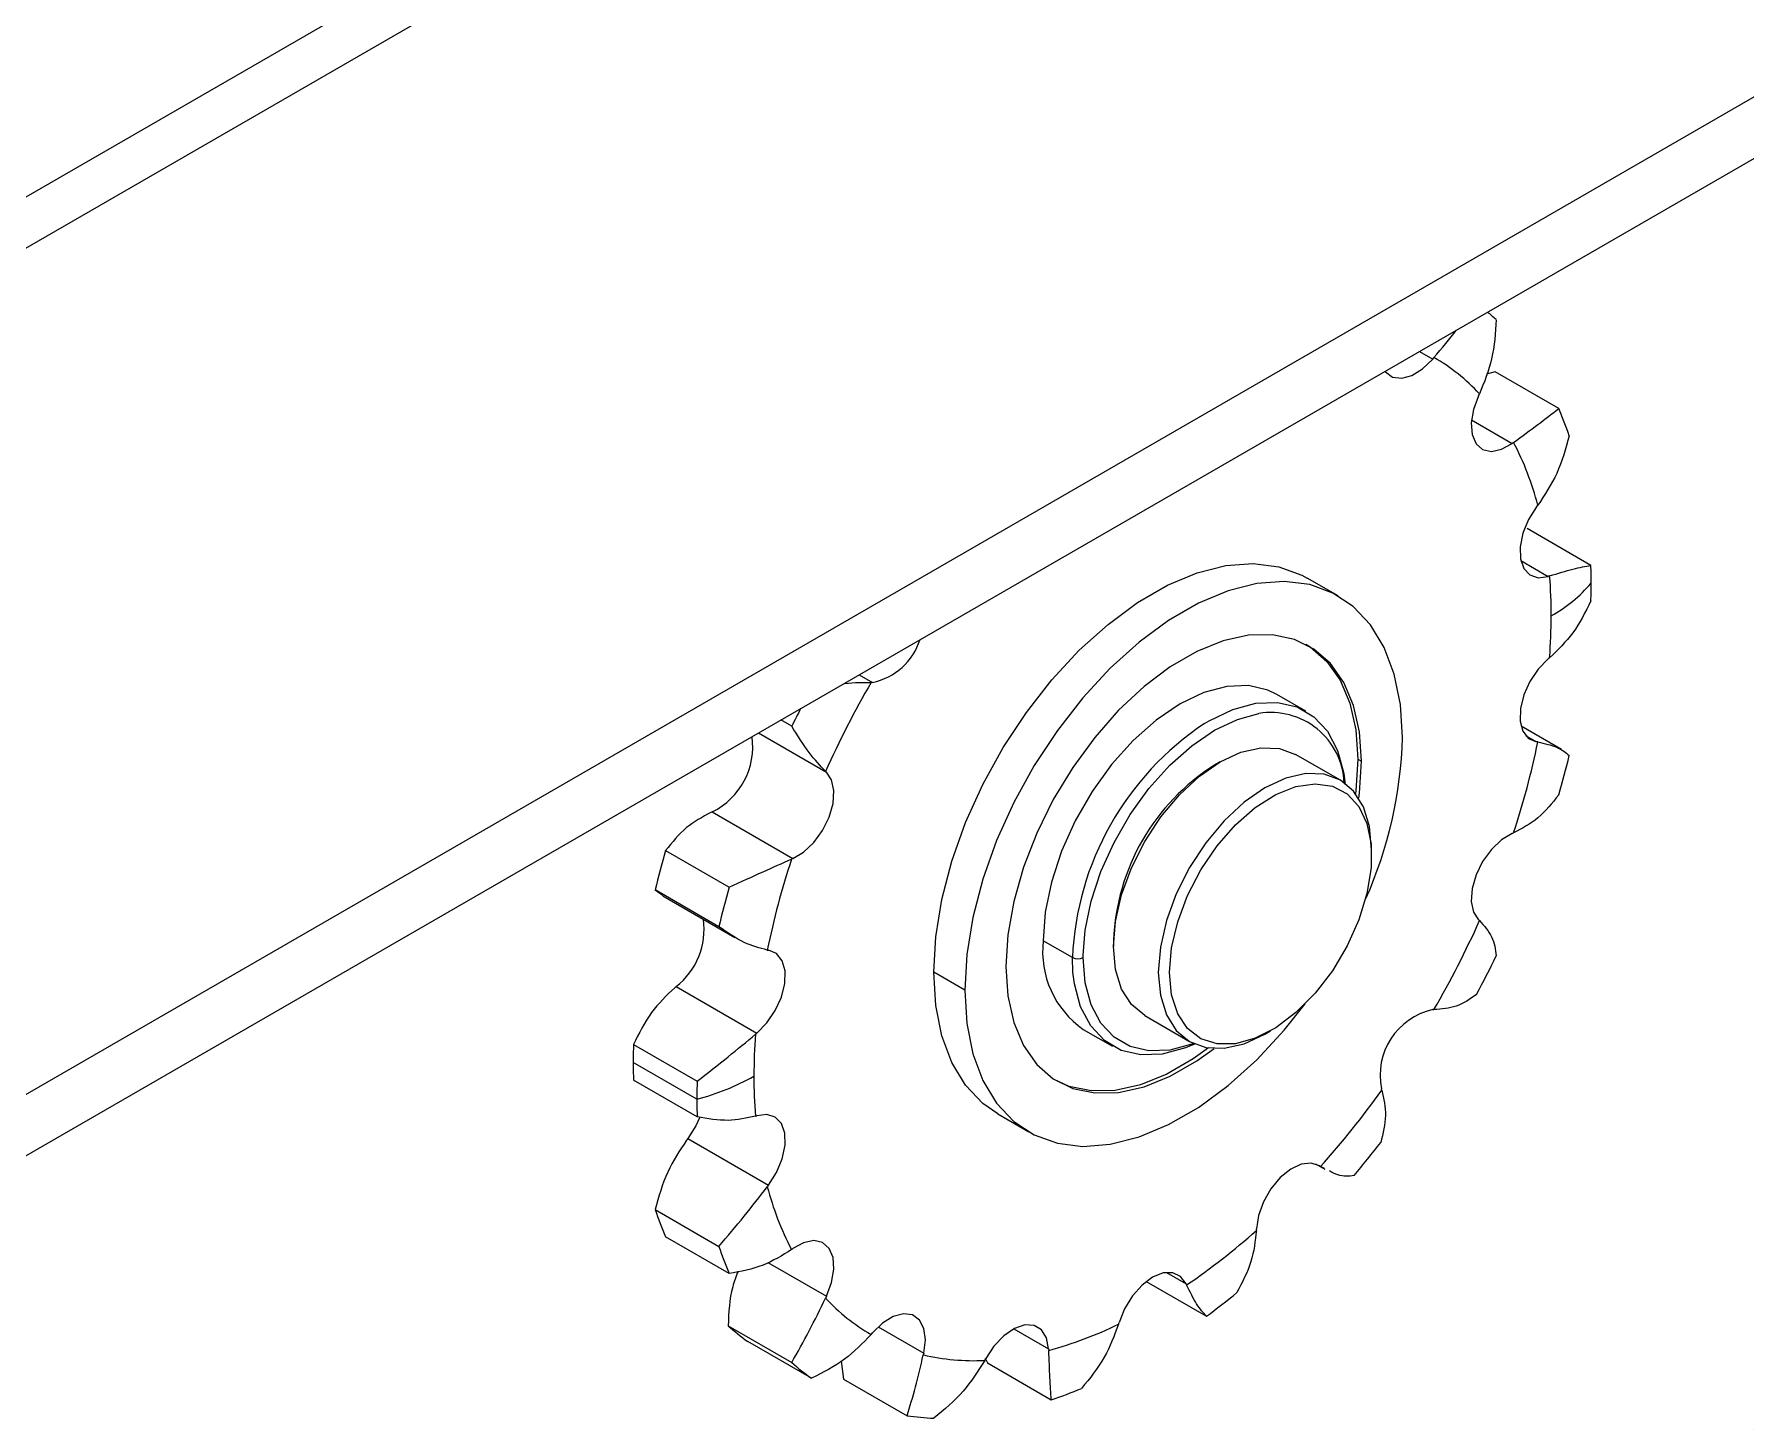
# Model space of a CAD drawing. Header units: metres. Extents: x 0 to 21025, y 0 to 14850.
# Drawn here: x 12190.6 to 12298.7, y 5042.1 to 5129.7 of the extents above; entities that cross this region are included whole.
import ezdxf

# ---------------------------------------------------------------- set-up
doc = ezdxf.new("R2010")
doc.units = ezdxf.units.M
doc.header["$LTSCALE"] = 25
doc.layers.add('SL4', color=4, linetype='Continuous')

msp = doc.modelspace()

# ---------------------------------------------------------------- linework, layer by layer
at = {"layer": 'SL4'}
for p, q in [((13017.994, 5597.419), (12081.095, 5056.559)), ((12085.857, 5056.088), (13022.756, 5596.948)), ((12132.155, 5029.361), (13069.054, 5570.221)), ((12132.155, 5025.472), (13069.054, 5566.332)), ((12278.078, 5109.711), (12278.913, 5109.229)), ((12282.854, 5108.422), (12282.304, 5108.282)), ((12286.874, 5106.101), (12282.854, 5108.422)), ((12281.362, 5105.383), (12283.932, 5103.9)), ((12288.908, 5096.195), (12284.887, 5098.516)), ((12284.471, 5096.508), (12286.211, 5095.503)), ((12272.952, 5094.265), (12270.993, 5095.396)), ((12242.695, 5089.285), (12243.53, 5088.803)), ((12270.901, 5086.986), (12269.062, 5088.048)), ((12238.438, 5086.032), (12237.749, 5086.429)), ((12287.047, 5084.567), (12284.492, 5086.041)), ((12236.332, 5085.612), (12240.627, 5083.132)), ((12284.776, 5085.457), (12285.476, 5085.052)), ((12265.492, 5083.781), (12265.138, 5083.577)), ((12273.083, 5082.62), (12270.255, 5084.253)), ((12274.184, 5083.951), (12274.409, 5083.821)), ((12233.414, 5080.623), (12238.512, 5077.679)), ((12230.471, 5078.182), (12234.492, 5075.861)), ((12275.056, 5077.851), (12275.056, 5078.259)), ((12233.828, 5073.373), (12229.808, 5075.694)), ((12229.808, 5075.694), (12230.321, 5075.354)), ((12230.298, 5075.316), (12234.843, 5072.692)), ((12256.156, 5071.421), (12254.318, 5072.483)), ((12258.757, 5072.524), (12258.757, 5072.116)), ((12256.196, 5070.491), (12256.156, 5071.421)), ((12256.847, 5071.421), (12256.848, 5071.585)), ((12249.361, 5069.361), (12247.402, 5070.492)), ((12231.134, 5069.594), (12236.232, 5066.651)), ((12260.731, 5067.755), (12263.559, 5066.122)), ((12256.848, 5066.89), (12258.687, 5065.829)), ((12268.322, 5066.594), (12268.676, 5066.799)), ((12228.437, 5065.928), (12232.458, 5063.607)), ((12232.441, 5062.477), (12228.42, 5064.798)), ((12232.458, 5061.367), (12228.437, 5063.688)), ((12251.451, 5061.544), (12253.409, 5060.413)), ((12231.869, 5059.992), (12236.967, 5057.049)), ((12271.513, 5058.385), (12272.092, 5058.051)), ((12271.619, 5058.341), (12271.761, 5058.259)), ((12272.074, 5058.098), (12271.823, 5058.218)), ((12229.808, 5055.504), (12233.828, 5053.183)), ((12234.492, 5051.461), (12230.471, 5053.782)), ((12236.926, 5052.167), (12240.627, 5050.03)), ((12262.098, 5051.535), (12263.337, 5050.82)), ((12260.825, 5050.962), (12264.629, 5048.766)), ((12234.417, 5048.167), (12238.438, 5045.846)), ((12243.899, 5048.099), (12246.772, 5046.441)), ((12239.685, 5044.85), (12235.664, 5047.171)), ((12252.47, 5047.979), (12254.659, 5046.715)), ((12241.564, 5045.941), (12241.71, 5044.803)), ((12250.679, 5046.084), (12250.806, 5045.817)), ((12250.806, 5045.817), (12254.827, 5043.496)), ((12241.71, 5044.803), (12245.73, 5042.482))]:
    msp.add_line(p, q, dxfattribs=at)
at = {"layer": 'SL4', "flags": 128}
for points in [[(12275.903, 5108.456), (12275.938, 5108.412), (12276.384, 5108.089), (12276.957, 5108.013), (12277.607, 5108.192), (12278.278, 5108.609), (12278.913, 5109.229)], [(12281.816, 5106.91), (12281.49, 5106.043), (12281.348, 5105.203), (12281.403, 5104.461), (12281.65, 5103.882), (12282.067, 5103.515), (12282.62, 5103.393), (12283.26, 5103.525), (12283.932, 5103.9)], [(12285.476, 5099.891), (12284.969, 5099.089), (12284.611, 5098.226), (12284.433, 5097.375), (12284.452, 5096.61), (12284.664, 5095.997), (12285.053, 5095.588), (12285.583, 5095.418), (12286.211, 5095.503)], [(12247.402, 5070.492), (12247.531, 5072.739), (12247.915, 5075.093), (12248.546, 5077.51), (12249.414, 5079.945), (12250.502, 5082.352), (12251.789, 5084.687), (12253.252, 5086.907), (12254.864, 5088.969), (12256.594, 5090.835), (12258.41, 5092.471), (12260.279, 5093.847), (12262.165, 5094.935), (12264.033, 5095.718), (12265.85, 5096.178), (12267.58, 5096.309), (12269.191, 5096.108), (12270.654, 5095.578), (12270.993, 5095.396)], [(12277, 5085.317), (12276.871, 5087.416), (12276.488, 5089.327), (12275.856, 5091.014), (12274.988, 5092.447), (12273.901, 5093.599), (12272.613, 5094.447), (12271.15, 5094.977), (12269.538, 5095.179), (12267.808, 5095.048), (12265.992, 5094.587), (12264.124, 5093.805), (12262.237, 5092.716), (12260.369, 5091.341), (12258.552, 5089.704), (12256.822, 5087.838), (12255.211, 5085.776), (12253.748, 5083.557), (12252.46, 5081.222), (12251.373, 5078.814), (12250.505, 5076.379), (12249.873, 5073.962), (12249.489, 5071.608), (12249.361, 5069.361)], [(12274.409, 5083.821), (12274.284, 5085.681), (12273.91, 5087.355), (12273.297, 5088.805), (12272.458, 5089.999), (12271.411, 5090.91), (12270.181, 5091.518), (12268.795, 5091.809), (12267.283, 5091.777), (12265.679, 5091.423), (12264.02, 5090.753), (12262.341, 5089.785), (12260.682, 5088.538), (12259.078, 5087.041), (12257.566, 5085.327), (12256.18, 5083.435), (12254.949, 5081.407), (12253.903, 5079.287), (12253.064, 5077.125), (12252.451, 5074.967), (12252.077, 5072.862), (12251.952, 5070.857)], [(12270.894, 5091.222), (12271.186, 5091.04), (12272.232, 5090.129), (12273.072, 5088.935), (12273.685, 5087.485), (12274.058, 5085.811), (12274.184, 5083.951)], [(12286.211, 5090.288), (12285.583, 5089.649), (12285.053, 5088.866), (12284.664, 5088.009), (12284.452, 5087.15), (12284.433, 5086.364), (12284.611, 5085.718), (12284.969, 5085.268), (12285.476, 5085.052)], [(12269.062, 5088.048), (12268.507, 5088.315), (12267.274, 5088.6), (12265.909, 5088.547), (12264.455, 5088.157), (12262.955, 5087.443), (12261.455, 5086.426), (12260.001, 5085.136), (12258.636, 5083.614), (12257.403, 5081.905), (12256.338, 5080.061), (12255.475, 5078.138), (12254.839, 5076.195), (12254.449, 5074.291), (12254.318, 5072.483)], [(12264.501, 5086.207), (12264.794, 5086.382), (12266.293, 5087.096), (12267.748, 5087.486), (12269.112, 5087.539), (12270.346, 5087.253), (12271.41, 5086.639), (12272.274, 5085.713), (12272.91, 5084.505), (12273.3, 5083.05), (12273.391, 5082.325)], [(12256.848, 5071.585), (12256.973, 5073.157), (12257.347, 5074.985), (12257.958, 5076.85), (12258.787, 5078.696), (12259.809, 5080.466), (12260.993, 5082.107), (12262.303, 5083.569), (12263.699, 5084.807), (12265.139, 5085.783), (12266.579, 5086.469), (12267.934, 5086.837)], [(12260.731, 5067.755), (12260.73, 5067.755), (12259.893, 5068.45), (12259.27, 5069.436), (12258.887, 5070.673), (12258.757, 5072.116), (12258.887, 5073.708), (12259.27, 5075.388), (12259.893, 5077.092), (12260.73, 5078.754), (12261.751, 5080.311), (12262.915, 5081.702), (12264.179, 5082.874), (12265.493, 5083.782), (12266.807, 5084.391), (12268.07, 5084.678), (12269.235, 5084.631), (12270.255, 5084.253)], [(12274.184, 5083.951), (12274.058, 5081.946), (12274.038, 5081.784)], [(12274.242, 5081.497), (12274.284, 5081.816), (12274.409, 5083.821)], [(12238.512, 5077.679), (12239.184, 5078.08), (12239.823, 5078.687), (12240.376, 5079.447), (12240.794, 5080.296), (12241.041, 5081.161), (12241.096, 5081.966), (12240.954, 5082.642), (12240.627, 5083.132)], [(12275.056, 5078.259), (12274.927, 5079.702), (12274.544, 5080.94), (12273.921, 5081.925), (12273.084, 5082.62), (12272.063, 5082.998), (12270.899, 5083.045), (12269.635, 5082.758), (12268.321, 5082.149), (12267.007, 5081.241), (12265.744, 5080.069), (12264.579, 5078.678), (12263.559, 5077.122), (12262.721, 5075.459), (12262.099, 5073.756), (12261.715, 5072.075), (12261.586, 5070.483), (12261.586, 5070.483)], [(12262.293, 5070.483), (12262.424, 5072.042), (12262.81, 5073.688), (12263.437, 5075.353), (12264.278, 5076.97), (12265.299, 5078.472), (12266.458, 5079.798), (12267.708, 5080.894), (12268.998, 5081.714), (12270.274, 5082.225), (12271.485, 5082.406), (12272.581, 5082.25), (12273.517, 5081.763), (12274.254, 5080.965), (12274.764, 5079.888), (12275.024, 5078.578), (12275.024, 5077.087), (12274.764, 5075.476), (12274.254, 5073.812), (12273.517, 5072.162), (12272.581, 5070.595), (12271.485, 5069.173), (12270.274, 5067.957), (12268.998, 5066.994), (12267.708, 5066.325), (12266.458, 5065.977), (12265.299, 5065.965), (12264.278, 5066.288), (12263.437, 5066.934), (12262.81, 5067.876), (12262.424, 5069.075), (12262.293, 5070.483)], [(12283.932, 5079.26), (12283.26, 5078.859), (12282.62, 5078.253), (12282.067, 5077.492), (12281.65, 5076.643), (12281.403, 5075.779), (12281.348, 5074.974), (12281.49, 5074.297), (12281.816, 5073.807)], [(12236.232, 5066.651), (12236.86, 5067.291), (12237.391, 5068.073), (12237.779, 5068.931), (12237.992, 5069.789), (12238.01, 5070.576), (12237.833, 5071.222), (12237.475, 5071.672), (12236.967, 5071.887)], [(12251.952, 5070.857), (12252.077, 5068.997), (12252.451, 5067.323), (12253.064, 5065.873), (12253.903, 5064.679), (12254.949, 5063.768), (12256.18, 5063.16), (12257.566, 5062.869), (12259.078, 5062.901), (12260.682, 5063.255), (12262.341, 5063.925), (12264.02, 5064.893), (12265.112, 5065.681)], [(12263.813, 5065.991), (12263.699, 5065.947), (12262.303, 5065.573), (12260.993, 5065.523), (12259.809, 5065.796), (12258.787, 5066.387), (12257.958, 5067.275), (12257.347, 5068.435), (12256.973, 5069.832), (12256.847, 5071.421)], [(12251.451, 5061.544), (12250.502, 5062.21), (12249.414, 5063.361), (12248.546, 5064.794), (12247.915, 5066.482), (12247.531, 5068.393), (12247.402, 5070.492)], [(12263.878, 5065.961), (12263.294, 5065.719), (12261.839, 5065.33), (12260.475, 5065.277), (12259.242, 5065.562), (12258.177, 5066.177), (12257.313, 5067.102), (12256.677, 5068.311), (12256.288, 5069.765), (12256.196, 5070.491)], [(12261.586, 5070.483), (12261.715, 5069.041), (12262.099, 5067.803), (12262.721, 5066.817), (12263.559, 5066.122), (12264.579, 5065.744), (12265.744, 5065.698), (12267.007, 5065.985), (12268.321, 5066.594), (12268.322, 5066.594)], [(12249.361, 5069.361), (12249.489, 5067.262), (12249.873, 5065.351), (12250.505, 5063.664), (12251.373, 5062.231), (12252.46, 5061.079), (12253.748, 5060.231), (12255.211, 5059.701), (12256.822, 5059.499), (12258.552, 5059.63), (12260.369, 5060.091), (12262.237, 5060.873), (12264.124, 5061.962), (12265.992, 5063.337), (12267.808, 5064.974), (12269.538, 5066.84), (12270.861, 5068.506)], [(12264.761, 5065.714), (12263.794, 5065.023), (12262.116, 5064.055), (12260.456, 5063.386), (12258.853, 5063.031), (12257.341, 5062.999), (12255.954, 5063.29), (12255.016, 5063.717)], [(12232.628, 5061.351), (12232.377, 5060.793), (12231.869, 5059.992)], [(12236.967, 5057.049), (12237.475, 5057.85), (12237.833, 5058.713), (12238.01, 5059.564), (12237.992, 5060.329), (12237.779, 5060.943), (12237.391, 5061.352), (12236.86, 5061.521), (12236.232, 5061.436)], [(12271.761, 5058.259), (12271.239, 5058.447), (12270.617, 5058.381), (12269.948, 5058.067), (12269.289, 5057.531), (12268.698, 5056.82), (12268.226, 5055.996), (12267.912, 5055.129), (12267.785, 5054.293)], [(12240.627, 5050.03), (12240.954, 5050.896), (12241.096, 5051.737), (12241.041, 5052.478), (12240.794, 5053.057), (12240.376, 5053.424), (12239.823, 5053.547), (12239.184, 5053.415), (12238.512, 5053.04)], [(12263.337, 5050.82), (12262.992, 5051.286), (12262.494, 5051.52), (12261.886, 5051.501), (12261.222, 5051.231), (12260.557, 5050.733), (12259.95, 5050.051), (12259.452, 5049.242), (12259.106, 5048.377)], [(12246.772, 5046.441), (12246.877, 5047.268), (12246.786, 5047.984), (12246.505, 5048.527), (12246.06, 5048.851), (12245.487, 5048.926), (12244.837, 5048.748), (12244.165, 5048.331), (12243.53, 5047.71)], [(12254.659, 5046.715), (12254.531, 5047.404), (12254.218, 5047.909), (12253.745, 5048.188), (12253.154, 5048.216), (12252.496, 5047.992), (12251.827, 5047.534), (12251.204, 5046.881), (12250.683, 5046.091)]]:
    msp.add_lwpolyline(points, dxfattribs=at)
at = {"layer": 'SL4'}
for centre, radius, start, end in [((12273.726, 5101.482), 13.762, 48.03771, 51.08299), ((12297.378, 5093.56), 24.217, 139.38552, 139.68238), ((12272.908, 5098.756), 12.195, 42.69497, 60.06194), ((12258.223, 5118.241), 26.173, 334.34682, 334.6287), ((12267.576, 5097.676), 21.057, 18.56036, 23.58272), ((12294.137, 5089.907), 17.319, 125.73297, 126.10417), ((12267.369, 5095.268), 18.788, 14.56516, 27.57792), ((12265.221, 5115.318), 25.461, 322.70567, 322.99278), ((12252.232, 5095.089), 36.693, 359.99249, 1.72651), ((12289.297, 5085.899), 10.088, 107.27975, 107.81197), ((12255.045, 5093.034), 31.355, 359.94756, 4.56954), ((12282.015, 5100.902), 9.033, 299.04532, 319.90875), ((12250.292, 5095.089), 38.632, 358.31738, 359.99287), ((12250.573, 5093.034), 35.827, 355.72534, 359.95411), ((12242.729, 5092.723), 4.001, 281.54883, 342.27615), ((12273.771, 5105.217), 19.433, 309.80446, 310.14824), ((12296.334, 5058.186), 61.11, 149.93061, 155.85297), ((12243.373, 5082.182), 6.623, 88.63483, 89.33941), ((12299.941, 5056.082), 68.408, 152.99039, 154.03575), ((12274.911, 5070.585), 18.773, 123.67712, 177.44491), ((12268.698, 5082.269), 4.631, 2.44184, 99.48716), ((12231.369, 5084.742), 4.599, 296.38857, 7.92423), ((12250.645, 5085.958), 26.363, 335.68995, 358.60735), ((12235.671, 5095.267), 50.921, 341.72409, 348.41288), ((12284.563, 5079.285), 5.839, 80.2347, 81.001), ((12231.964, 5097.676), 57.187, 343.77857, 346.35839), ((12244.308, 5087.1), 5.413, 226.34362, 227.14968), ((12272.459, 5071.983), 13.712, 122.26897, 177.73641), ((12238.058, 5069.702), 11.868, 113.03868, 113.51627), ((12279.287, 5090.181), 11.868, 293.03868, 293.51627), ((12285.381, 5062.207), 57.187, 163.77857, 166.35839), ((12286.773, 5061.672), 50.921, 161.72409, 168.41288), ((12243.156, 5066.758), 11.868, 113.03868, 113.51627), ((12289.402, 5059.886), 57.187, 163.77857, 166.35839), ((12228.352, 5073.192), 4.547, 307.71741, 8.21257), ((12226.109, 5098.754), 61.11, 329.93061, 335.85297), ((12278.135, 5069.839), 5.413, 46.34362, 47.14968), ((12237.881, 5077.654), 5.839, 260.2347, 261.001), ((12260.259, 5071.802), 5.98, 173.46674, 235.22108), ((12256.502, 5072.088), 0.751, 242.60967, 297.39033), ((12221.222, 5101.581), 68.635, 331.74964, 334.03393), ((12243.574, 5054.666), 19.433, 129.80446, 130.14824), ((12279.86, 5063.97), 4.272, 102.80111, 191.41526), ((12279.071, 5074.758), 6.623, 268.63483, 269.33941), ((12271.871, 5063.906), 35.827, 175.72534, 179.95411), ((12248.673, 5051.722), 19.433, 129.80446, 130.14824), ((12267.053, 5064.793), 38.632, 178.31738, 179.99287), ((12265.113, 5064.793), 36.693, 179.99249, 181.72651), ((12228.63, 5077.076), 15.089, 284.62992, 299.42742), ((12271.073, 5062.472), 38.632, 178.31738, 179.99287), ((12267.399, 5063.906), 31.355, 179.94756, 184.56954), ((12269.134, 5062.472), 36.693, 179.99249, 181.72651), ((12229.013, 5096.6), 57.496, 318.12136, 324.2895), ((12267.296, 5060.41), 8.805, 17.37575, 17.95852), ((12233.147, 5071.041), 10.088, 287.27975, 287.81197), ((12252.124, 5044.565), 25.461, 142.70567, 142.99278), ((12224.476, 5099.151), 64.576, 320.0159, 322.39496), ((12274.668, 5062.516), 5.155, 235.6701, 236.50283), ((12257.222, 5041.621), 25.461, 142.70567, 142.99278), ((12255.074, 5061.672), 18.788, 194.56516, 207.57792), ((12249.769, 5062.206), 21.057, 198.56036, 203.58272), ((12239.488, 5085.872), 42.48, 304.21208, 311.76073), ((12252.232, 5054.869), 15.563, 357.48189, 357.88052), ((12253.79, 5059.885), 21.057, 198.56036, 203.58272), ((12228.306, 5067.033), 17.319, 305.73297, 306.10417), ((12270.163, 5053.907), 7.491, 204.34005, 204.98909), ((12236.235, 5087.096), 47.701, 306.53069, 309.44212), ((12264.221, 5038.699), 26.173, 154.34682, 154.6287), ((12249.535, 5058.183), 12.195, 222.69497, 240.06194), ((12243.533, 5058.299), 13.629, 228.02205, 234.73486), ((12248.04, 5071.059), 25.328, 285.15927, 295.81933), ((12237.131, 5054.908), 22.925, 343.1418, 343.44972), ((12225.065, 5063.38), 24.217, 319.38552, 319.68238), ((12267.303, 5041.598), 21.095, 166.72832, 167.05379), ((12249.951, 5060.334), 14.372, 257.10915, 272.67181), ((12227.307, 5058.813), 26.614, 331.16528, 331.44405), ((12268.133, 5047.236), 13.484, 182.21308, 182.65169), ((12247.553, 5055.978), 13.629, 228.02205, 234.73486), ((12245.841, 5070.455), 28.417, 288.43308, 292.54552), ((12297.17, 5046.539), 5.376, 271.17027, 328.82435), ((12298.245, 5045.919), 5.376, 271.17027, 328.82435), ((12248.001, 5058.404), 16.083, 261.88493, 267.89604)]:
    msp.add_arc(centre, radius, start, end, dxfattribs=at)
for points, knots in [([(12278.995, 5109.324), (12279.496, 5109.915), (12280.009, 5110.519), (12280.418, 5111.056), (12280.427, 5111.067)], [0, 0, 0, 0, 0.9789848, 1, 1, 1, 1]), ([(12282.928, 5111.715), (12282.876, 5110.883), (12282.774, 5109.268), (12282.166, 5107.758), (12281.872, 5107.026)], [0, 0, 0, 0, 0.51526331, 1, 1, 1, 1]), ([(12284.023, 5103.966), (12284.557, 5104.356), (12285.66, 5105.163), (12286.461, 5105.782), (12286.874, 5106.101)], [0, 0, 0, 0, 0.4847219, 1, 1, 1, 1]), ([(12287.538, 5104.379), (12287.314, 5103.568), (12286.88, 5101.994), (12285.987, 5100.646), (12285.553, 5099.992)], [0, 0, 0, 0, 0.5152637, 1, 1, 1, 1]), ([(12286.3, 5095.532), (12286.817, 5095.688), (12287.883, 5096.01), (12288.559, 5096.132), (12288.908, 5096.195)], [0, 0, 0, 0, 0.48472482, 1, 1, 1, 1]), ([(12288.908, 5093.955), (12288.559, 5093.252), (12287.883, 5091.889), (12286.817, 5090.861), (12286.3, 5090.363)], [0, 0, 0, 0, 0.5152541, 1, 1, 1, 1]), ([(12241.731, 5088.729), (12241.745, 5088.73), (12242.415, 5088.816), (12242.938, 5088.81), (12243.449, 5088.804)], [0, 0, 0, 0, 0.0210148, 1, 1, 1, 1]), ([(12240.572, 5083.184), (12240.227, 5083.547), (12239.516, 5084.296), (12238.804, 5085.441), (12238.438, 5086.032)], [0, 0, 0, 0, 0.4847365, 1, 1, 1, 1]), ([(12285.553, 5085.04), (12285.987, 5084.944), (12286.88, 5084.747), (12287.314, 5084.378), (12287.538, 5084.188)], [0, 0, 0, 0, 0.484736, 1, 1, 1, 1]), ([(12286.874, 5081.701), (12286.461, 5081.18), (12285.66, 5080.17), (12284.557, 5079.583), (12284.023, 5079.299)], [0, 0, 0, 0, 0.5152562, 1, 1, 1, 1]), ([(12233.323, 5080.584), (12232.788, 5080.299), (12231.685, 5079.713), (12230.884, 5078.703), (12230.471, 5078.182)], [0, 0, 0, 0, 0.48472194, 1, 1, 1, 1]), ([(12234.492, 5075.861), (12235.219, 5076.2), (12236.63, 5076.858), (12237.836, 5077.385), (12238.421, 5077.64)], [0, 0, 0, 0, 0.5152562, 1, 1, 1, 1]), ([(12236.89, 5071.9), (12236.407, 5072.024), (12235.409, 5072.281), (12234.366, 5073.002), (12233.828, 5073.373)], [0, 0, 0, 0, 0.4847361, 1, 1, 1, 1]), ([(12281.872, 5073.755), (12282.166, 5073.421), (12282.774, 5072.732), (12282.876, 5071.939), (12282.928, 5071.53)], [0, 0, 0, 0, 0.4847365, 1, 1, 1, 1]), ([(12231.045, 5069.52), (12230.528, 5069.021), (12229.463, 5067.994), (12228.786, 5066.63), (12228.437, 5065.928)], [0, 0, 0, 0, 0.4847248, 1, 1, 1, 1]), ([(12281.681, 5069.094), (12281.273, 5068.807), (12280.48, 5068.251), (12279.48, 5068.173), (12278.995, 5068.135)], [0, 0, 0, 0, 0.5152637, 1, 1, 1, 1]), ([(12232.458, 5063.607), (12233.121, 5064.128), (12234.407, 5065.139), (12235.576, 5066.107), (12236.143, 5066.576)], [0, 0, 0, 0, 0.51525405, 1, 1, 1, 1]), ([(12275.699, 5063.039), (12275.817, 5062.509), (12276.059, 5061.415), (12275.78, 5060.314), (12275.635, 5059.746)], [0, 0, 0, 0, 0.4847353, 1, 1, 1, 1]), ([(12236.143, 5061.408), (12235.576, 5061.281), (12234.407, 5061.018), (12233.121, 5061.248), (12232.458, 5061.367)], [0, 0, 0, 0, 0.4847248, 1, 1, 1, 1]), ([(12231.792, 5059.89), (12231.359, 5059.236), (12230.465, 5057.888), (12230.031, 5056.315), (12229.808, 5055.504)], [0, 0, 0, 0, 0.48473611, 1, 1, 1, 1]), ([(12273.956, 5057.656), (12273.623, 5057.612), (12273.141, 5057.548), (12272.569, 5057.854), (12272.39, 5057.949)], [0, 0, 0, 0, 0.6884156, 1, 1, 1, 1]), ([(12233.828, 5053.183), (12234.366, 5053.812), (12235.409, 5055.034), (12236.407, 5056.322), (12236.89, 5056.947)], [0, 0, 0, 0, 0.5152637, 1, 1, 1, 1]), ([(12267.781, 5054.185), (12267.704, 5053.524), (12267.545, 5052.16), (12266.881, 5050.905), (12266.539, 5050.258)], [0, 0, 0, 0, 0.4847248, 1, 1, 1, 1]), ([(12238.421, 5052.974), (12237.836, 5052.612), (12236.63, 5051.865), (12235.219, 5051.598), (12234.492, 5051.461)], [0, 0, 0, 0, 0.4847219, 1, 1, 1, 1]), ([(12235.041, 5051.6), (12234.92, 5051.281), (12234.502, 5050.18), (12234.452, 5049.003), (12234.417, 5048.167)], [0, 0, 0, 0, 0.2900448, 1, 1, 1, 1]), ([(12264.629, 5048.766), (12264.426, 5048.987), (12264.03, 5049.415), (12263.587, 5050.309), (12263.373, 5050.743)], [0, 0, 0, 0, 0.5152575, 1, 1, 1, 1]), ([(12238.438, 5045.846), (12238.804, 5046.497), (12239.516, 5047.76), (12240.227, 5049.21), (12240.572, 5049.913)], [0, 0, 0, 0, 0.51526331, 1, 1, 1, 1]), ([(12259.071, 5048.259), (12258.806, 5047.549), (12258.259, 5046.084), (12257.255, 5044.847), (12256.737, 5044.21)], [0, 0, 0, 0, 0.48473516, 1, 1, 1, 1]), ([(12243.449, 5047.615), (12242.914, 5047.064), (12241.81, 5045.927), (12240.407, 5045.216), (12239.685, 5044.85)], [0, 0, 0, 0, 0.4847362, 1, 1, 1, 1]), ([(12245.73, 5042.482), (12245.901, 5043.065), (12246.231, 5044.195), (12246.577, 5045.629), (12246.744, 5046.324)], [0, 0, 0, 0, 0.5152602, 1, 1, 1, 1]), ([(12250.621, 5045.978), (12250.196, 5045.306), (12249.322, 5043.919), (12248.06, 5042.872), (12247.41, 5042.332)], [0, 0, 0, 0, 0.4847365, 1, 1, 1, 1]), ([(12254.827, 5043.496), (12254.799, 5043.929), (12254.745, 5044.77), (12254.69, 5046.011), (12254.663, 5046.612)], [0, 0, 0, 0, 0.51525408, 1, 1, 1, 1])]:
    msp.add_open_spline(points, degree=3, knots=knots, dxfattribs=at)

doc.saveas('drawing.dxf')
